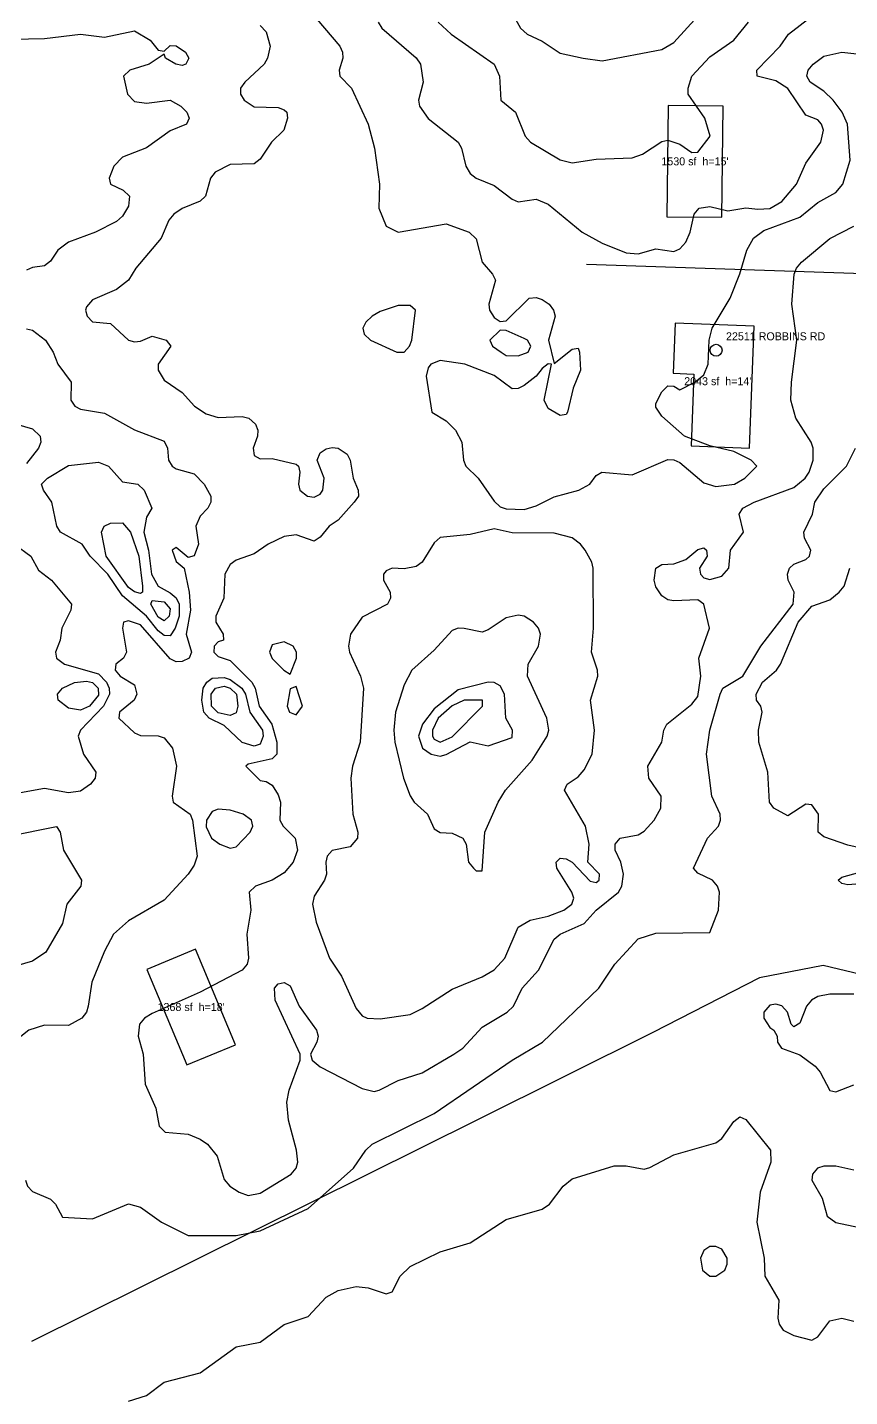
# Model space of a CAD drawing. Extents: x 425119 to 428731, y 1576976 to 1581037.
# Drawn here: x 426315 to 426726, y 1577811 to 1578496 of the extents above; entities that cross this region are included whole.
import ezdxf
from ezdxf.enums import TextEntityAlignment as Align

# ---------------------------------------------------------------- set-up
doc = ezdxf.new("R2010")
doc.units = 21
doc.header["$MEASUREMENT"] = 0
for name, color, linetype in [('A-BLDG-ANNO', 1, 'Continuous'), ('A-BLDG-FTPT', 1, 'Continuous'), ('C-ROAD-CNTR', 7, 'Continuous'), ('C-TOPO-MAJR', 3, 'Continuous'), ('C-TOPO-MINR', 8, 'Continuous'), ('G-ANNO-ADDR', 2, 'Continuous')]:
    doc.layers.add(name, color=color, linetype=linetype)

msp = doc.modelspace()

# ---------------------------------------------------------------- linework, layer by layer
at = {"layer": 'A-BLDG-FTPT'}
for points, elevation in [([(426635.54, 1578456.9), (426634.95, 1578401.27), (426662.47, 1578401), (426663.06, 1578456.59)], 76.85), ([(426638.11, 1578322.97), (426648.43, 1578322.58), (426647.13, 1578286.69), (426676.33, 1578285.61), (426678.56, 1578346.61), (426639.06, 1578348.05)], 74.74), ([(426374.7, 1578024.92), (426394.72, 1577977.2), (426419.12, 1577987.31), (426399.14, 1578035.06)], 74.36)]:
    msp.add_lwpolyline(points, close=True, dxfattribs=dict(at, elevation=elevation))
at = {"layer": 'C-ROAD-CNTR'}
for points in [[(426594.79, 1578377.59), (426777.83, 1578371.36), (426930.51, 1578365.79), (427066.77, 1578365.74), (427096.91, 1578364.73)], [(426785.96, 1577994.24), (426747.16, 1578015.49), (426732.06, 1578022.41), (426713.07, 1578026.85), (426681.29, 1578020.72), (426627.92, 1577993.37), (426540.21, 1577949.78), (426316.98, 1577838.84)]]:
    msp.add_lwpolyline(points, dxfattribs=at)
at = {"layer": 'C-TOPO-MAJR', "elevation": 75}
msp.add_lwpolyline([(426456, 1578504.5), (426471.25, 1578486.5), (426472.65, 1578483.5), (426472.78, 1578480.5), (426471.04, 1578474.5), (426471.24, 1578471.5), (426477.11, 1578465.5), (426485.5, 1578447.56), (426488.66, 1578435.5), (426491.16, 1578417.5), (426490.84, 1578405.5), (426494.45, 1578396.5), (426500.5, 1578393.47), (426524.5, 1578397.67), (426535.95, 1578393.5), (426539.5, 1578390.23), (426542.57, 1578378.5), (426547.78, 1578372.5), (426549.12, 1578369.5), (426545.81, 1578357.5), (426546.2, 1578354.5), (426548.5, 1578350.88), (426551.5, 1578348.8), (426554.5, 1578349.22), (426566.11, 1578360.5), (426569.5, 1578360.84), (426572.5, 1578359.84), (426575.97, 1578357.5), (426578.29, 1578354.5), (426579.09, 1578351.5), (426575.69, 1578339.5), (426578.5, 1578327.84), (426587.5, 1578335.02), (426590.5, 1578335.53), (426591.3, 1578333.5), (426591.7, 1578324.5), (426587.98, 1578315.5), (426585.26, 1578303.5), (426584.5, 1578302.3), (426581.5, 1578301.8), (426575.5, 1578305.39), (426573.5, 1578309.5), (426577.25, 1578327.5), (426575.5, 1578327.67), (426572.5, 1578325.4), (426569.57, 1578321.5), (426563.5, 1578316.82), (426560.5, 1578315.37), (426557.5, 1578315.18), (426548.5, 1578321.82), (426533.92, 1578327.5), (426521.5, 1578329.41), (426516.83, 1578327.5), (426515.5, 1578325.73), (426514.56, 1578321.5), (426517.39, 1578303.5), (426524.5, 1578299.26), (426529.19, 1578294.5), (426532.36, 1578288.5), (426533.22, 1578279.5), (426534.35, 1578276.5), (426540.61, 1578270.5), (426548.5, 1578259.02), (426551.5, 1578256.28), (426554.5, 1578255.18), (426563.5, 1578254.81), (426569.5, 1578256.71), (426578.5, 1578261.22), (426590.91, 1578264.5), (426596.33, 1578267.5), (426599.5, 1578271.8), (426602.38, 1578273.5), (426617.5, 1578272.14), (426635.5, 1578279.87), (426638.5, 1578279.76), (426641.5, 1578278.29), (426653.5, 1578268.28), (426659.5, 1578266.32), (426668.76, 1578267.5), (426674.02, 1578270.5), (426679.96, 1578276.5), (426677.04, 1578279.5), (426668.5, 1578283.85), (426656.5, 1578286.76), (426643.72, 1578291.5), (426632.5, 1578301.55), (426629.5, 1578306.1), (426629.5, 1578307.79), (426632.5, 1578313.77), (426635.5, 1578316.76), (426638.5, 1578316.56), (426641.5, 1578314.73), (426648.92, 1578318.5), (426653.5, 1578322.23), (426655.56, 1578327.5), (426656.1, 1578339.5), (426657.57, 1578345.5), (426666.56, 1578360.5), (426671.5, 1578372.64), (426675.03, 1578384.5), (426678.29, 1578390.5), (426683.5, 1578394.41), (426701.5, 1578401.04), (426710.5, 1578408.36), (426719.5, 1578413.3), (426722.98, 1578417.5), (426726.66, 1578429.5), (426725.26, 1578447.5), (426722.59, 1578453.5), (426718.11, 1578459.5), (426713.5, 1578463.96), (426706.61, 1578468.5), (426704.92, 1578471.5), (426705.63, 1578474.5), (426708.13, 1578477.5), (426713.5, 1578481.45), (426722.5, 1578483.44), (426737.5, 1578481.92)], dxfattribs=at)
for points in [[(426499.89, 1578333.5), (426503.5, 1578333.51), (426506.25, 1578336.5), (426507.26, 1578339.5), (426509.19, 1578354.5), (426506.5, 1578356.81), (426500.5, 1578356.83), (426491.5, 1578353.88), (426487.41, 1578351.5), (426484.32, 1578348.5), (426482.87, 1578345.5), (426483.43, 1578342.5), (426486.65, 1578339.5), (426499.89, 1578333.5)], [(426552, 1578333.5), (426554.5, 1578331.85), (426560.5, 1578331.75), (426565.48, 1578333.5), (426566.93, 1578336.5), (426565.15, 1578339.5), (426563.5, 1578340.41), (426554.5, 1578344.39), (426551.5, 1578344.61), (426546.44, 1578339.5), (426547.75, 1578336.5), (426552, 1578333.5)], [(426484.99, 1578000.5), (426491.5, 1578000.19), (426506.5, 1578002.47), (426512.5, 1578005.36), (426527.5, 1578015.14), (426542.5, 1578021.26), (426548.5, 1578024.75), (426553.93, 1578030.5), (426560.5, 1578046.11), (426566.5, 1578049.57), (426575.5, 1578051.56), (426583.31, 1578054.5), (426587.38, 1578057.5), (426588.4, 1578060.5), (426587.33, 1578063.5), (426579.95, 1578075.5), (426579.49, 1578078.5), (426581.5, 1578080.61), (426584.5, 1578080.21), (426587.53, 1578078.5), (426596.5, 1578069.11), (426599.5, 1578068.42), (426601.08, 1578069.5), (426601.29, 1578072.5), (426595.41, 1578078.5), (426596.09, 1578087.5), (426594.19, 1578096.5), (426583.71, 1578114.5), (426585.12, 1578117.5), (426590.5, 1578121.25), (426593.5, 1578124.75), (426597.64, 1578132.5), (426598.73, 1578144.5), (426596.73, 1578159.5), (426600.37, 1578171.5), (426600.23, 1578174.5), (426597.26, 1578183.5), (426598.21, 1578195.5), (426597.99, 1578225.5), (426597.39, 1578228.5), (426594.06, 1578234.5), (426591.76, 1578237.5), (426587.5, 1578240.63), (426578.5, 1578243.09), (426557.5, 1578243.28), (426548.5, 1578245.15), (426536.5, 1578242.32), (426521.5, 1578240.84), (426518.5, 1578238.22), (426512.5, 1578228.62), (426509.5, 1578226.33), (426503.5, 1578225.14), (426497.5, 1578225.59), (426494.5, 1578224.26), (426493.11, 1578222.5), (426493.14, 1578219.5), (426496.44, 1578213.5), (426496.72, 1578210.5), (426495.11, 1578207.5), (426482.5, 1578200.99), (426476.63, 1578192.5), (426475.59, 1578186.5), (426476.11, 1578183.5), (426481.73, 1578171.5), (426483.11, 1578165.5), (426481.5, 1578138.5), (426477.62, 1578126.5), (426476.76, 1578120.5), (426477.9, 1578102.5), (426480.35, 1578093.5), (426480.17, 1578090.5), (426476.5, 1578086.2), (426467.5, 1578084.39), (426465.01, 1578081.5), (426464.24, 1578078.5), (426464.57, 1578072.5), (426463.62, 1578069.5), (426458.5, 1578061.57), (426457.63, 1578057.5), (426459.52, 1578048.5), (426466.07, 1578030.5), (426472.12, 1578021.5), (426479.5, 1578005.46), (426482.5, 1578001.81), (426484.99, 1578000.5)], [(426443.24, 1578174.5), (426446.5, 1578172.47), (426449.66, 1578180.5), (426449.65, 1578183.5), (426448, 1578186.5), (426443.5, 1578188.76), (426437.5, 1578187.19), (426436.17, 1578183.5), (426437.5, 1578180.35), (426443.24, 1578174.5)], [(426446.09, 1578153.5), (426449.5, 1578152.22), (426452.56, 1578156.5), (426449.5, 1578166.36), (426446.5, 1578165.19), (426445.03, 1578156.5), (426446.09, 1578153.5)]]:
    msp.add_lwpolyline(points, close=True, dxfattribs=at)
at = {"layer": 'C-TOPO-MINR'}
for points, elevation in [([(426431.5, 1578496.87), (426434.5, 1578493.69), (426436.5, 1578486.5), (426435.2, 1578480.5), (426433.53, 1578477.5), (426423.86, 1578468.5), (426421.65, 1578465.5), (426421.64, 1578462.5), (426423.51, 1578459.5), (426428.5, 1578456.12), (426440.5, 1578455.89), (426443.5, 1578454.66), (426444.8, 1578453.5), (426445.15, 1578450.5), (426443.34, 1578444.5), (426437.11, 1578438.5), (426431.5, 1578429.94), (426428.5, 1578427.71), (426416.5, 1578427.32), (426408.98, 1578423.5), (426406.61, 1578420.5), (426404.18, 1578411.5), (426401.5, 1578409.01), (426392.5, 1578405.42), (426388.22, 1578402.5), (426385.77, 1578399.5), (426381.91, 1578390.5), (426369.26, 1578375.5), (426365.58, 1578369.5), (426359.5, 1578364.87), (426347.5, 1578359.64), (426344.5, 1578356.22), (426343.99, 1578354.5), (426344.84, 1578351.5), (426347.5, 1578348.74), (426356.5, 1578347.84), (426365.5, 1578339.61), (426368.5, 1578338.62), (426371.5, 1578339.06), (426377.5, 1578341.58), (426384.42, 1578339.5), (426386.75, 1578336.5), (426380.42, 1578327.5), (426380.41, 1578324.5), (426383.5, 1578319.49), (426392.5, 1578313.3), (426398.55, 1578306.5), (426404.5, 1578302.62), (426410.5, 1578300.91), (426422.5, 1578301.3), (426425.77, 1578300.5), (426429.12, 1578297.5), (426430.3, 1578294.5), (426430.2, 1578291.5), (426428.01, 1578285.5), (426428.5, 1578281.93), (426431.5, 1578280.26), (426437.5, 1578280.42), (426449.5, 1578277.61), (426450.7, 1578276.5), (426451.27, 1578273.5), (426450.63, 1578267.5), (426451.36, 1578264.5), (426455.17, 1578261.5), (426458.5, 1578260.98), (426461.5, 1578262.51), (426462.79, 1578264.5), (426463.5, 1578270.5), (426459.94, 1578279.5), (426461.5, 1578283.2), (426464.5, 1578285.24), (426467.5, 1578285.92), (426470.5, 1578285.51), (426474.92, 1578282.5), (426476.53, 1578279.5), (426478.05, 1578270.5), (426480.45, 1578264.5), (426480.72, 1578261.5), (426478.56, 1578258.5), (426470.5, 1578249.55), (426465.98, 1578246.5), (426461.5, 1578241.07), (426458.5, 1578238.96), (426449.5, 1578242.17), (426443.5, 1578241.35), (426435.39, 1578237.5), (426428.5, 1578232.76), (426419.5, 1578229.58), (426416.5, 1578227.41), (426413.71, 1578222.5), (426413.23, 1578210.5), (426409.2, 1578201.5), (426409.32, 1578198.5), (426412.95, 1578192.5), (426413.11, 1578189.5), (426410.5, 1578188.67), (426408.38, 1578186.5), (426408.29, 1578183.5), (426410.5, 1578181.37), (426416.5, 1578179.44), (426427.34, 1578168.5), (426429.03, 1578165.5), (426430.89, 1578156.5), (426437.33, 1578147.5), (426439.78, 1578138.5), (426439.85, 1578132.5), (426437.5, 1578130.25), (426425.5, 1578127.57), (426424.36, 1578126.5), (426431.5, 1578119.36), (426434.5, 1578118.9), (426437.5, 1578116.98), (426440.5, 1578112.26), (426441.64, 1578108.5), (426441.29, 1578099.5), (426442.95, 1578096.5), (426449.03, 1578090.5), (426450.17, 1578084.5), (426448.04, 1578078.5), (426443.5, 1578073.3), (426437.5, 1578069.59), (426429.12, 1578066.5), (426425.9, 1578063.5), (426426.75, 1578054.5), (426424.86, 1578042.5), (426425.64, 1578030.5), (426424.97, 1578027.5), (426422.37, 1578024.5), (426401.5, 1578013.49), (426377.5, 1578002.9), (426373.6, 1578000.5), (426371.12, 1577997.5), (426370.48, 1577991.5), (426372.85, 1577982.5), (426373.87, 1577967.5), (426379.19, 1577955.5), (426380.85, 1577946.5), (426383.9, 1577943.5), (426395.5, 1577942.6), (426401.5, 1577940.11), (426405.08, 1577937.5), (426409.86, 1577931.5), (426413.5, 1577919.83), (426416.27, 1577916.5), (426420.89, 1577913.5), (426425.5, 1577911.89), (426431.5, 1577913.04), (426447.01, 1577922.5), (426449.45, 1577925.5), (426450.24, 1577928.5), (426449.69, 1577934.5), (426445.55, 1577949.5), (426444.85, 1577958.5), (426446.02, 1577964.5), (426451.4, 1577979.5), (426451.44, 1577982.5), (426439.02, 1578009.5), (426438.7, 1578015.5), (426440.5, 1578017.79), (426443.5, 1578018.39), (426446.5, 1578016.68), (426450.93, 1578006.5), (426459.65, 1577994.5), (426460.4, 1577991.5), (426459.85, 1577988.5), (426456.63, 1577982.5), (426457.55, 1577979.5), (426461.5, 1577976.29), (426482.5, 1577965.35), (426488.5, 1577963.93), (426490.98, 1577964.5), (426500.5, 1577969.39), (426512.5, 1577973.19), (426528.3, 1577982.5), (426532.86, 1577985.5), (426542.5, 1577996.13), (426555.02, 1578003.5), (426558.21, 1578006.5), (426562.52, 1578015.5), (426570.68, 1578024.5), (426578.5, 1578039.99), (426581.51, 1578042.5), (426593.5, 1578047.86), (426599.59, 1578054.5), (426610.75, 1578063.5), (426612.36, 1578066.5), (426613.31, 1578072.5), (426611.89, 1578078.5), (426609.07, 1578084.5), (426609.03, 1578087.5), (426611.5, 1578090.51), (426620.5, 1578092.3), (426623.5, 1578094), (426628.55, 1578099.5), (426631.87, 1578105.5), (426632.13, 1578111.5), (426625.86, 1578120.5), (426625.47, 1578126.5), (426632.41, 1578138.5), (426633.47, 1578144.5), (426635, 1578147.5), (426647.5, 1578157.5), (426650.5, 1578161.34), (426651.94, 1578171.5), (426650.88, 1578180.5), (426656.19, 1578195.5), (426653.43, 1578207.5), (426650.5, 1578209.64), (426638.5, 1578209.13), (426635.5, 1578209.64), (426632.5, 1578211.72), (426629.5, 1578216.27), (426628.59, 1578219.5), (426629.38, 1578225.5), (426632.5, 1578227.37), (426638.5, 1578227.78), (426644.5, 1578229.87), (426650.5, 1578234.87), (426653.5, 1578235.69), (426654.84, 1578234.5), (426655.13, 1578231.5), (426651.26, 1578225.5), (426651.69, 1578222.5), (426653.5, 1578220.64), (426656.5, 1578219.9), (426662.5, 1578221.56), (426665.99, 1578225.5), (426666.78, 1578234.5), (426673.2, 1578243.5), (426671.13, 1578252.5), (426672.97, 1578255.5), (426678.61, 1578258.5), (426698.5, 1578265.91), (426704.08, 1578270.5), (426706.11, 1578273.5), (426708.13, 1578279.5), (426708.09, 1578285.5), (426707.07, 1578288.5), (426699.46, 1578300.5), (426696.94, 1578309.5), (426697.23, 1578318.5), (426699.95, 1578339.5), (426697.4, 1578357.5), (426698.71, 1578372.5), (426699.77, 1578375.5), (426702.25, 1578378.5), (426716.5, 1578390.31), (426728.5, 1578396.52)], 74), ([(426490.53, 1578498.5), (426492.39, 1578495.5), (426509.5, 1578480.69), (426511.67, 1578477.5), (426512.95, 1578468.5), (426510.74, 1578459.5), (426511.19, 1578456.5), (426515.5, 1578450.32), (426530.5, 1578438.5), (426532.12, 1578435.5), (426534.41, 1578426.5), (426536.5, 1578422.85), (426539.5, 1578420.48), (426548.5, 1578416.81), (426557.5, 1578409.95), (426560.5, 1578408.7), (426569.5, 1578409.96), (426575.5, 1578407.59), (426592.57, 1578393.5), (426602.5, 1578388.07), (426614.5, 1578383.18), (426620.5, 1578382.61), (426629.5, 1578385.13), (426638.5, 1578383.91), (426641.5, 1578385.14), (426644.5, 1578388.55), (426646.6, 1578393.5), (426648.54, 1578402.5), (426651.05, 1578405.5), (426656.5, 1578406.34), (426665.5, 1578404.2), (426674.5, 1578405.71), (426680.5, 1578404.95), (426686.5, 1578405.42), (426692.5, 1578408.78), (426699.74, 1578417.5), (426704.5, 1578428.09), (426711.96, 1578438.5), (426713.24, 1578444.5), (426712.28, 1578447.5), (426710.5, 1578449.61), (426704.5, 1578451.96), (426695.5, 1578465.32), (426689.5, 1578469.11), (426680.09, 1578471.5), (426680.02, 1578474.5), (426691.63, 1578486.5), (426695.78, 1578492.5), (426707.5, 1578501.51)], 76), ([(426520.56, 1578498.5), (426526.95, 1578492.5), (426548.55, 1578477.5), (426551.16, 1578471.5), (426551.83, 1578459.5), (426559.21, 1578453.5), (426563.96, 1578441.5), (426566.68, 1578438.5), (426581.5, 1578429.73), (426587.5, 1578428.15), (426599.5, 1578430.09), (426617.5, 1578430.61), (426622.72, 1578432.5), (426632.5, 1578438.9), (426635.5, 1578439.56), (426641.5, 1578437.59), (426647.5, 1578433.42), (426650.5, 1578433.59), (426656.63, 1578441.5), (426654, 1578450.5), (426645.65, 1578462.5), (426645.56, 1578465.5), (426647.45, 1578471.5), (426656.5, 1578481.1), (426668.5, 1578489.48), (426675.84, 1578498.5)], 77), ([(426558.3, 1578501.5), (426561.75, 1578495.5), (426565.09, 1578492.5), (426572.5, 1578488.96), (426581.5, 1578483.07), (426593.01, 1578480.5), (426593.01, 1578480.5), (426602.5, 1578479.26), (426632.5, 1578484.8), (426638.5, 1578488.36), (426650.5, 1578501.56)], 78), ([(426299.5, 1578489.81), (426323.5, 1578490.34), (426341.5, 1578492.53), (426353.5, 1578490.95), (426368.5, 1578494.17), (426376.47, 1578489.5), (426380.5, 1578484.59), (426383.5, 1578484.05), (426386.5, 1578486.88), (426389.5, 1578486.66), (426394.12, 1578483.5), (426395.72, 1578480.5), (426394.23, 1578477.5), (426392.5, 1578476.79), (426389.23, 1578477.5), (426384.15, 1578480.5), (426383.5, 1578482.51), (426375.91, 1578477.5), (426366.21, 1578474.5), (426363, 1578471.5), (426365.11, 1578462.5), (426368.5, 1578458.91), (426374.5, 1578457.97), (426386.5, 1578459.44), (426391.8, 1578456.5), (426394.72, 1578453.5), (426395.96, 1578450.5), (426394.54, 1578447.5), (426386.5, 1578444.19), (426374.5, 1578435.7), (426362.5, 1578430.99), (426358.16, 1578426.5), (426355.95, 1578420.5), (426356.51, 1578417.5), (426362.99, 1578414.5), (426366.05, 1578411.5), (426365.5, 1578406.46), (426362.5, 1578401.59), (426359.5, 1578398.87), (426349.05, 1578393.5), (426335.5, 1578388.44), (426330.3, 1578384.5), (426326.5, 1578379), (426323.5, 1578376.68), (426317.5, 1578375.89), (426314.5, 1578374.57)], 73), ([(426314.5, 1578345.12), (426317.5, 1578344.48), (426324.01, 1578339.5), (426327.84, 1578333.5), (426330.2, 1578327.5), (426336.81, 1578318.5), (426336.71, 1578309.5), (426338.74, 1578306.5), (426341.5, 1578305.11), (426353.5, 1578303.04), (426368.5, 1578294.77), (426383.5, 1578289.09), (426385.09, 1578285.5), (426385.62, 1578279.5), (426387.37, 1578276.5), (426389.5, 1578275.13), (426398.5, 1578272.76), (426403.51, 1578267.5), (426406.71, 1578261.5), (426406.73, 1578258.5), (426405.22, 1578255.5), (426401.5, 1578251.61), (426399.24, 1578246.5), (426400.54, 1578237.5), (426398.5, 1578231.78), (426395.5, 1578230.9), (426389.5, 1578235.83), (426387.48, 1578234.5), (426389.5, 1578228.94), (426393.37, 1578225.5), (426395.87, 1578213.5), (426396.57, 1578204.5), (426394.38, 1578192.5), (426397.02, 1578183.5), (426395.89, 1578180.5), (426392.5, 1578178.85), (426389.5, 1578178.79), (426386.5, 1578180.25), (426371.5, 1578197.15), (426365.5, 1578199.22), (426363.02, 1578198.5), (426362.65, 1578195.5), (426364.61, 1578183.5), (426363.08, 1578180.5), (426359.19, 1578177.5), (426358.88, 1578174.5), (426361.43, 1578171.5), (426368.5, 1578167.16), (426369.8, 1578162.5), (426368.34, 1578159.5), (426361.06, 1578153.5), (426360.68, 1578150.5), (426368.5, 1578143.29), (426371.5, 1578141.8), (426380.5, 1578141.75), (426383.5, 1578140.72), (426387.67, 1578135.5), (426389.62, 1578126.5), (426387.37, 1578111.5), (426387.85, 1578108.5), (426396.45, 1578102.5), (426397.56, 1578099.5), (426399.97, 1578081.5), (426398.5, 1578077.12), (426395.5, 1578072.5), (426383.5, 1578059.63), (426365.5, 1578049.28), (426358.14, 1578042.5), (426353.5, 1578034.02), (426347.16, 1578018.5), (426345.43, 1578006.5), (426344.54, 1578003.5), (426342.21, 1578000.5), (426335.5, 1577996.88), (426323.5, 1577997.09), (426315.67, 1577994.5), (426302.5, 1577984.09)], 73), ([(426305.5, 1578298.74), (426317.5, 1578295.26), (426321.46, 1578291.5), (426321.67, 1578288.5), (426320.63, 1578285.5), (426314.5, 1578277.89)], 72), ([(426314.03, 1577919.5), (426315.06, 1577916.5), (426317.5, 1577913.84), (426326.5, 1577910.13), (426329.13, 1577907.5), (426332.5, 1577901.01), (426347.5, 1577900.29), (426365.5, 1577907.71), (426371.5, 1577906.12), (426382.11, 1577898.5), (426395.5, 1577891.9), (426419.5, 1577891.87), (426431.5, 1577894.17), (426455.5, 1577905.43), (426478.23, 1577925.5), (426484.31, 1577934.5), (426487.51, 1577937.5), (426518.5, 1577952.97), (426557.5, 1577979.52), (426572.65, 1577988.5), (426600.96, 1578015.5), (426608.9, 1578027.5), (426620.5, 1578040.28), (426629.5, 1578043), (426656.5, 1578043.36), (426660.77, 1578054.5), (426661.26, 1578063.5), (426660.24, 1578066.5), (426657.72, 1578069.5), (426650.5, 1578073.08), (426648.25, 1578075.5), (426655.31, 1578090.5), (426660.7, 1578096.5), (426661.82, 1578099.5), (426661.65, 1578102.5), (426657.46, 1578111.5), (426654.83, 1578132.5), (426656.41, 1578144.5), (426661.57, 1578162.5), (426662.98, 1578165.5), (426672.91, 1578171.5), (426681.89, 1578186.5), (426698.2, 1578207.5), (426698.64, 1578213.5), (426695.61, 1578219.5), (426695.29, 1578222.5), (426696.27, 1578225.5), (426698.5, 1578227.58), (426704.5, 1578229.86), (426706.29, 1578231.5), (426707.01, 1578234.5), (426703.72, 1578240.5), (426703.5, 1578243.5), (426707.8, 1578252.5), (426708.93, 1578258.5), (426713.5, 1578265.26), (426724.76, 1578276.5), (426729.31, 1578285.5)], 73), ([(426308.56, 1578237.5), (426316.66, 1578231.5), (426320.5, 1578224.48), (426327.08, 1578219.5), (426337.02, 1578207.5), (426336.78, 1578204.5), (426332.23, 1578195.5), (426331.35, 1578189.5), (426329.02, 1578183.5), (426329.54, 1578180.5), (426333.55, 1578177.5), (426350.5, 1578172.76), (426354.56, 1578168.5), (426355.98, 1578165.5), (426356.1, 1578162.5), (426352.99, 1578156.5), (426341.62, 1578144.5), (426340.41, 1578141.5), (426343.09, 1578132.5), (426349.31, 1578123.5), (426348.85, 1578120.5), (426346.57, 1578117.5), (426341.5, 1578114.12), (426335.5, 1578113.27), (426323.5, 1578115.36), (426311.5, 1578113.24)], 72), ([(426736.67, 1578084.5), (426725.5, 1578087.05), (426713.5, 1578091.19), (426710.71, 1578093.5), (426710.76, 1578102.5), (426707.5, 1578107.27), (426704.5, 1578107.47), (426695.5, 1578101.74), (426688.42, 1578105.5), (426686.27, 1578108.5), (426685.46, 1578123.5), (426680.91, 1578138.5), (426680.72, 1578144.5), (426682.57, 1578153.5), (426681.95, 1578156.5), (426679.84, 1578159.5), (426679.56, 1578162.5), (426682.85, 1578168.5), (426689.83, 1578174.5), (426691.72, 1578177.5), (426700.62, 1578198.5), (426707.5, 1578206.49), (426716.5, 1578209.7), (426721.16, 1578213.5), (426723.64, 1578216.5), (426726.42, 1578225.5)], 72), ([(426305.5, 1578091.63), (426329.5, 1578096.47), (426331.31, 1578093.5), (426332.99, 1578084.5), (426342.09, 1578069.5), (426341.75, 1578066.5), (426334.73, 1578057.5), (426332.5, 1578047.82), (426324.17, 1578033.5), (426317.5, 1578029.14), (426305.5, 1578025.53)], 72), ([(426731.5, 1578067.79), (426725.5, 1578067.23), (426722.5, 1578067.93), (426722.5, 1578067.93), (426720.72, 1578069.5), (426722.5, 1578071.07), (426734.5, 1578074.45)], 72), ([(426728.5, 1578012.62), (426716.5, 1578012.53), (426710.5, 1578011.37), (426707.23, 1578009.5), (426704.72, 1578006.5), (426701.5, 1577998.1), (426698.5, 1577996.21), (426697.1, 1577997.5), (426695.31, 1578003.5), (426692.5, 1578006.79), (426689.5, 1578007.59), (426686.5, 1578006.99), (426683.42, 1578003.5), (426683.5, 1578000.5), (426686.5, 1577995.85), (426688.4, 1577994.5), (426690.14, 1577991.5), (426690.26, 1577988.5), (426692.32, 1577985.5), (426701.5, 1577982.15), (426709.18, 1577976.5), (426711.71, 1577973.5), (426716.5, 1577964.32), (426719.5, 1577963.68), (426728.5, 1577967.2)], 73), ([(426365.5, 1577809.08), (426374.5, 1577811.94), (426383.5, 1577818.64), (426401.5, 1577823.3), (426419.5, 1577836.31), (426431.5, 1577838.64), (426443.5, 1577847.46), (426455.5, 1577851.49), (426464.5, 1577861.06), (426470.5, 1577864.46), (426479.5, 1577866.48), (426485.5, 1577865.72), (426494.5, 1577862.8), (426497.5, 1577863.71), (426501.47, 1577871.5), (426506.5, 1577876.38), (426521.5, 1577883.75), (426536.5, 1577888.2), (426554.5, 1577899.98), (426572.5, 1577905.09), (426576.21, 1577907.5), (426582.98, 1577916.5), (426587.5, 1577920.23), (426608.5, 1577926.69), (426614.5, 1577926.78), (426623.5, 1577925.07), (426626.5, 1577925.95), (426638.5, 1577932.27), (426659.5, 1577938.28), (426662.5, 1577940.36), (426668.5, 1577948.83), (426671.5, 1577951.23), (426674.5, 1577949.96), (426686.75, 1577934.5), (426687, 1577928.5), (426681.62, 1577913.5), (426680, 1577898.5), (426683.54, 1577880.5), (426683.98, 1577871.5), (426690.99, 1577859.5), (426690.44, 1577850.5), (426691.11, 1577847.5), (426693.21, 1577844.5), (426698.5, 1577841.84), (426707.5, 1577839.6), (426710.5, 1577841.25), (426716.5, 1577849.29), (426722.5, 1577850.63), (426728.5, 1577849.15)], 72), ([(426728.5, 1577924.61), (426719.5, 1577926.65), (426713.5, 1577926.64), (426710.37, 1577925.5), (426707.81, 1577922.5), (426707.47, 1577919.5), (426712.61, 1577910.5), (426715.16, 1577901.5), (426719.5, 1577898.35), (426734.5, 1577895.32)], 73)]:
    msp.add_lwpolyline(points, dxfattribs=dict(at, elevation=elevation))
for points, elevation in [([(426383.5, 1578191.95), (426380.5, 1578194.27), (426374.5, 1578201.57), (426362.5, 1578211.74), (426355.16, 1578222.5), (426346.37, 1578231.5), (426342.43, 1578237.5), (426331.6, 1578243.5), (426329.71, 1578246.5), (426327.21, 1578258.5), (426323.03, 1578264.5), (426322.11, 1578267.5), (426325.02, 1578270.5), (426335.5, 1578276.86), (426350.5, 1578278.53), (426355.57, 1578276.5), (426362.5, 1578268.78), (426370.21, 1578267.5), (426373.35, 1578264.5), (426377.27, 1578255.5), (426374.5, 1578251.07), (426373.24, 1578243.5), (426375.57, 1578234.5), (426377.02, 1578222.5), (426380.5, 1578216.58), (426386.5, 1578213.26), (426389.5, 1578210.63), (426391, 1578207.5), (426390.95, 1578201.5), (426388.88, 1578195.5), (426386.5, 1578191.74), (426383.5, 1578191.95)], 72), ([(426371.5, 1578212.82), (426368.5, 1578213.68), (426365.5, 1578215.91), (426354.4, 1578231.5), (426352.05, 1578243.5), (426353.35, 1578246.5), (426356.5, 1578248.09), (426362.5, 1578248.15), (426366.57, 1578243.5), (426370.73, 1578231.5), (426372.53, 1578216.5), (426372.51, 1578213.5), (426371.5, 1578212.82)], 71), ([(426380.5, 1578201.1), (426376.79, 1578207.5), (426377.5, 1578209.36), (426383.5, 1578208.68), (426386.5, 1578205.16), (426385.97, 1578201.5), (426383.5, 1578199.22), (426380.5, 1578201.1)], 71), ([(426538.15, 1578075.5), (426539.5, 1578074.21), (426542.5, 1578074.28), (426543.81, 1578093.5), (426550.46, 1578108.5), (426554.16, 1578114.5), (426567.56, 1578129.5), (426574.98, 1578141.5), (426575.88, 1578144.5), (426574.82, 1578150.5), (426565.23, 1578171.5), (426565.62, 1578177.5), (426570.7, 1578186.5), (426571.67, 1578192.5), (426570.7, 1578195.5), (426568.24, 1578198.5), (426563.5, 1578201.46), (426560.5, 1578202.11), (426554.5, 1578200.71), (426545.5, 1578194.66), (426542.5, 1578193.57), (426533.5, 1578195.37), (426530.5, 1578195.48), (426527.5, 1578194.33), (426518.5, 1578184.49), (426507.34, 1578174.5), (426503.5, 1578167.29), (426499.19, 1578153.5), (426498.3, 1578144.5), (426498.84, 1578138.5), (426503.24, 1578120.5), (426506.5, 1578111.7), (426508.47, 1578108.5), (426515.12, 1578102.5), (426518.5, 1578095.24), (426521.5, 1578093.34), (426527.5, 1578093.02), (426532.79, 1578090.5), (426534.48, 1578087.5), (426535.77, 1578078.5), (426538.15, 1578075.5)], 76), ([(426335.5, 1578155.48), (426330.39, 1578159.5), (426330.11, 1578162.5), (426332.61, 1578165.5), (426338.5, 1578168.34), (426344.5, 1578169.04), (426347.5, 1578168.43), (426350.43, 1578165.5), (426350.5, 1578162.1), (426346.12, 1578156.5), (426341.5, 1578154.58), (426335.5, 1578155.48)], 71), ([(426422.5, 1578138.43), (426413.5, 1578146.85), (426406, 1578150.5), (426403.31, 1578153.5), (426402.29, 1578159.5), (426402.96, 1578165.5), (426404.77, 1578168.5), (426407.5, 1578170.55), (426413.5, 1578170.96), (426416.5, 1578169.9), (426422.3, 1578165.5), (426424.12, 1578162.5), (426426.24, 1578153.5), (426432.54, 1578144.5), (426433.02, 1578141.5), (426431.5, 1578137.55), (426428.5, 1578136.52), (426422.5, 1578138.43)], 73), ([(426516.95, 1578132.5), (426521.5, 1578131.63), (426524.5, 1578132.46), (426536.5, 1578138.73), (426545.5, 1578136.71), (426557.5, 1578140.86), (426557.75, 1578144.5), (426554.38, 1578150.5), (426553.75, 1578162.5), (426551.5, 1578166.69), (426548.5, 1578168.3), (426545.5, 1578168.59), (426530.5, 1578164.76), (426518.5, 1578155.17), (426512.68, 1578147.5), (426510.65, 1578141.5), (426512.74, 1578135.5), (426516.95, 1578132.5)], 77), ([(426410.5, 1578153.27), (426407.15, 1578156.5), (426406.97, 1578162.5), (426409.17, 1578165.5), (426413.5, 1578166.55), (426416.5, 1578165.48), (426419.56, 1578162.5), (426420.27, 1578156.5), (426419.5, 1578153.29), (426416.5, 1578151.95), (426410.5, 1578153.27)], 72), ([(426517.66, 1578141.5), (426518.5, 1578140.06), (426521.5, 1578138.55), (426527.5, 1578141.2), (426542.77, 1578156.5), (426542.63, 1578159.5), (426533.5, 1578159.6), (426527.5, 1578156.72), (426520.57, 1578150.5), (426517.71, 1578144.5), (426517.66, 1578141.5)], 78), ([(426411.35, 1578087.5), (426416.5, 1578085.53), (426419.5, 1578086.27), (426426.41, 1578093.5), (426427.72, 1578096.5), (426427.05, 1578099.5), (426422.96, 1578102.5), (426416.5, 1578104.53), (426410.5, 1578105), (426407.5, 1578103.95), (426404.68, 1578099.5), (426404.5, 1578096.18), (426407.04, 1578090.5), (426411.35, 1578087.5)], 74), ([(426652.75, 1577874.5), (426656.5, 1577871.57), (426659.5, 1577871.52), (426663.91, 1577874.5), (426665.17, 1577877.5), (426665.17, 1577880.5), (426662.5, 1577885.11), (426659.5, 1577886.47), (426656.5, 1577886.38), (426653.5, 1577884.44), (426651.81, 1577880.5), (426652.75, 1577874.5)], 72)]:
    msp.add_lwpolyline(points, close=True, dxfattribs=dict(at, elevation=elevation))
at = {"layer": 'G-ANNO-ADDR'}
msp.add_circle((426659.53, 1578334.47), 3, dxfattribs=at)

# ---------------------------------------------------------------- texts
at = {"layer": 'A-BLDG-ANNO'}
for s, p in [("1530 sf  h=15'", (426649, 1578428.94)), ("2043 sf  h=14'", (426660.42, 1578319.01)), ("1368 sf  h=18'", (426396.92, 1578006.13))]:
    msp.add_text(s, height=4, dxfattribs=at).set_placement(p, align=Align.MIDDLE_CENTER)
at = {"layer": 'G-ANNO-ADDR'}
msp.add_text('22511 ROBBINS RD', height=4, dxfattribs=at).set_placement((426664.53, 1578339.47))

doc.saveas('drawing.dxf')
